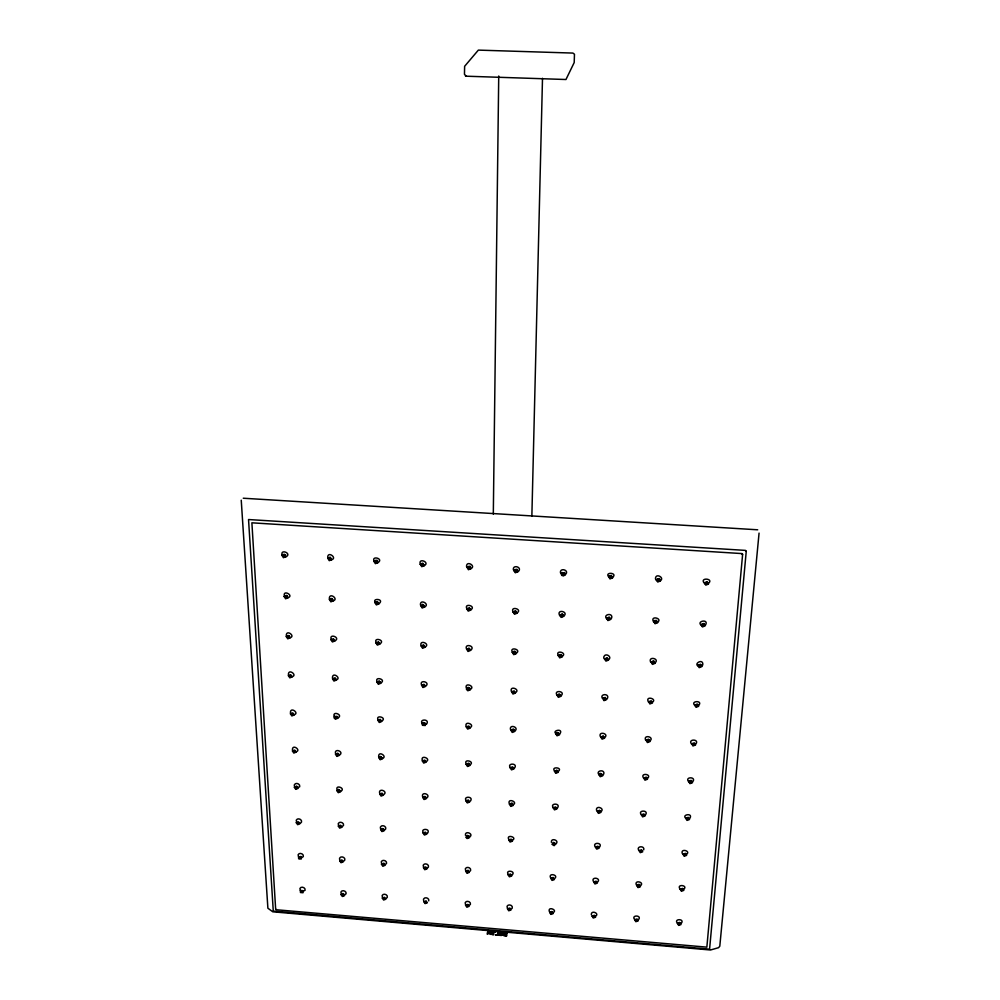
<?xml version="1.0" encoding="UTF-8"?>
<svg xmlns="http://www.w3.org/2000/svg" width="1000" height="1000" viewBox="0 0 1000 1000"><rect width="100%" height="100%" fill="white"/><g stroke="black" fill="none" stroke-linecap="round" stroke-linejoin="round"><path stroke-width="1.5" d="M488.05 933.363C495.812 937.075 487.225 926.525 487.262 934.225L488.05 933.3M493.312 514.113L498.725 76.013M489.225 931.162L491.125 934.562M491.725 931.8L495.662 931.8L491.8 931.4M495.675 931.737L494 932L493.512 934.775L492.837 934.65L493.325 931.938M494 932.062L495.6 932.138M497.95 931.938L498.612 932.062L497.95 931.938L497.475 934.712L495.3 934.938L498.062 935.175L498.612 932M499.3 932.463L502 932.288L499.375 932.062M502.537 934.188L503.575 932.8L507.1 932.738L503.85 932.763L502.562 933.913L503.75 935.475L506.575 935.913L503.475 935.413A2.312 1.55 1.2 0 1 502.537 934.188L502.612 933.737M506.362 933.075L505.975 935.45L503.625 934.925L503.35 933.675L506.362 933.075L503.688 933.375M503.488 934.737L503.263 934.388M505.975 935.45L503.625 934.862M742.625 554.263L706.85 947.15L276.087 909.737L275.725 909.013M531.862 516.087L542.5 78.3M421.2 646.038L422.587 648.275L425.012 647.25L423.638 645L421.2 646.038C418.587 638.787 431.675 644.137 424.55 647.312M275.675 909.463L251.887 522.812L742.038 553.587L742.588 554.362M517.913 571.675L516.538 569.312L513.975 570.413L515.337 572.775L517.913 571.675L517.137 571.962M565.138 574.738L564.688 572.888L561.725 572.688L561.638 575.325L563.5 575.938L565.138 574.738L564.225 575.013M241.238 500.175L267.887 908.225L272.787 911.8L710.5 950L718.562 947.675L719.8 946.188L759.062 533.1M555.7 843.962L554.138 845.662L551.95 844.262L553.513 842.562L555.7 843.962C560.312 840.75 550.75 837.075 551.388 842.312M377.512 560.363L376.688 561.275L375.6 560.438M742.25 554.5L742.275 553.663M595.438 847.075L596.663 849.087L599.062 848.225L597.837 846.213L595.438 847.075C591.487 842.038 603.237 842.237 599.55 847.113M422.362 604.325L423.825 605.438M641.388 814.8L642.6 816.862L645.062 815.962L643.85 813.9L641.388 814.8C637.112 809.875 649.362 809.837 645.45 814.912M470.425 566.375L469.562 567.3L468.488 566.45M517.288 569.412L516.4 570.325L515.325 569.487M598.162 847.6L597.375 848.4L596.337 847.7L597.125 846.9L598.938 847.475M564.425 572.463L563.525 573.387L562.45 572.537M506.575 935.913L507.1 932.738M428.75 900.863C429.55 898.05 424.775 896.538 423.55 899.075L423.537 900.35M501.262 932.638L501.1 933.637C496.287 933.975 501.95 932.975 500.863 935.013L498.762 935.238L501.463 935.475L502 932.288M637.8 885.888L638.325 886.85L639.487 886.475L639.225 885.612L636.825 885.475M492.837 934.712L493.325 932M659.525 578.625L658.575 579.55L657.525 578.7M704.137 623.513C700.75 624.388 703.875 627.8 703.812 624.562L702.288 623.987M611.675 618.013C613.288 612.288 602.425 614.312 606.712 618.913M607.638 698.025C609.2 693.263 599.763 693.675 602.275 698.263M603.787 774.038C605.262 768.85 595.075 770.575 599.075 774.788M643.7 849.912C645.175 845.588 636.3 845.837 638.575 850.075M702.75 665.05C703.8 657.387 691.538 664.513 699.688 666.65M298.55 856.65L298.663 858.787L301.25 859L301.137 856.862L298.55 856.65L298.1 854.75C299.275 852.125 304.037 853.763 303.325 856.562L301.562 857.862M518.663 571.2C522.288 566.9 512.375 564.263 513.375 569.825M300.363 890.438L300.475 892.525L303.025 892.738L302.925 890.662L300.363 890.438L299.9 888.487C301.075 885.925 305.763 887.525 305.075 890.263L302.6 891.55M426.675 723.988C430.213 718.637 418.038 718.85 422.6 723.962M565.763 574.25C569.475 569.938 559.525 567.3 560.462 572.875M427.638 833.1C431.012 828.125 419.35 828.25 423.713 833.037M470.475 801.038C474 795.95 462.1 796.062 466.488 800.987M514.612 768C518.288 762.8 506.15 762.9 510.55 767.962M557.487 807.938C561.188 802.862 549.163 802.9 553.45 807.887M705.375 625.25C709.712 618.25 694.825 621.163 701.988 625.85M511.725 908.725L512.263 908.025C513.162 905.175 508.3 903.7 507.062 906.225L507.362 908.15M695.788 744.1C699.9 738.8 687.275 738.763 691.55 744.062M597.8 881.95C601.337 877.8 590.913 876.45 593.337 881.363M692.75 781.725C696.787 776.562 684.362 776.5 688.575 781.688M689.788 818.425C693.75 812.225 679.963 814.725 686.625 818.9M638.6 919.613C642.288 914.912 630.638 914.8 634.65 919.525M681.325 923.275C685.113 918.587 673.4 918.438 677.362 923.188M285.637 554.825L283.675 555.112C281.312 557.375 287.062 556.888 283.775 554.487M515.588 651.675L513.737 651.338M562.913 614.412L561.175 614.487M561.487 654.875L559.637 654.538M609.688 617.562L607.938 617.638M469.325 763.45L467.7 763.487M514.025 729.412L512.375 729.463M654.087 661.35L652.362 661.413M512.537 803.337L510.925 803.375M700.788 664.613L699.05 664.675M649.013 739.488L647.325 739.538M691.488 780.55L689.812 780.588M639.587 884.475L637.987 884.5M470.737 650.188C476.15 645.9 463.713 642.887 466.625 649.188M425.725 686.188C430.962 682 418.762 679.075 421.675 685.2M339.75 754.963C344.3 751.688 334.438 747.825 335.425 753.3M563.638 616.188C569.338 611.8 556.638 608.65 559.45 615.163M300.512 823.15L301.537 822.038C302.275 819.2 297.425 817.513 296.238 820.212L296.688 822.212M610.388 619.338L611.05 618.9M383.812 794.587C388.375 791.4 378.638 787.575 379.538 792.95M608.35 659.812C612.788 657.25 605.812 652.325 603.938 656.525C602.212 658.863 608.275 662.075 607.2 658.8L605.938 658.812L605.837 660M560.837 695.975C566.6 691.038 552.663 689.425 557.263 695.537M514.763 731.012C519.7 727.688 509.6 723.625 510.375 729.312M426.737 797.987C431.362 794.812 421.613 790.962 422.45 796.35M384.65 830L385.725 828.9C386.55 826.012 381.637 824.375 380.412 827.062L380.425 828.388M343.775 861.1L344.825 860.025C345.575 857.212 340.775 855.6 339.575 858.213L339.6 859.513M654.75 663.062C660.55 658.838 647.975 655.625 650.588 662.05M606.375 699.262L607.025 698.85M559.487 734.362C565.112 727.237 548.713 730.837 557.837 734.65M701.413 666.325L702.087 665.9M604.45 737.725C609.963 733.713 597.812 730.625 600.4 736.737M469.688 836.938C474.325 833.85 464.688 830.037 465.45 835.312M427.362 868.1L428.45 867.013C429.288 864.15 424.425 862.6 423.2 865.2L423.562 867.163M386.262 898.363L387.312 897.312C388.075 894.525 383.325 892.987 382.125 895.525L382.512 897.438M698.225 705.913C704.5 699.75 688.388 700.7 695.6 706.038M649.663 741.1C655.263 737.1 643.075 733.975 645.6 740.113M602.562 775.212L603.2 774.825M469.487 871.625L470.6 870.537C471.475 867.663 466.575 866.125 465.337 868.725L465.675 870.688M647.212 778.662C653 774.038 639.362 772.288 643.7 778.225M600.725 811.787C605.662 808.65 595.837 804.675 596.438 810.138M511.838 875.163C517.087 870.837 504.175 869.275 508.5 874.737M554.4 878.725C559.5 875.113 548.088 872.225 550.562 877.788M686.263 854.6C691.7 850.938 680.025 847.875 682.35 853.637M640.212 885.913C645.475 882.325 634 879.35 636.35 884.963M595.487 916.312C600.2 913.413 590.8 909.638 591.337 914.725M683.462 889.525C689.087 885.275 675.962 883.5 680.062 889.087M285.775 556.938C292.875 553.425 279.225 548.225 282.425 555.612M468.013 687.475L466.45 689.362L467.85 690.763L470.288 689.775L469.8 688.062L468.013 687.475L469.387 688.125M423.475 722.575L422 723.637L422.5 725.3L425.25 725.512L425.238 723.15L423.475 722.575L424.5 723.225M377.525 562.9C385.175 558.55 369.65 554.75 374.725 562.175M561.862 616.575L562.7 615.625L561.587 614.837L560.988 616.263L562.775 616.487M423.787 565.9C431.188 562.463 417.512 557.05 420.438 564.562M470.337 568.925C477.25 566.312 465.938 559.7 466.562 566.788M378.5 604.05C386.287 598.45 368.888 597.55 376.763 603.9M424.175 607.137C430.9 604.587 419.762 598.162 420.45 605.05M334.613 641.012C341.6 637.75 328.363 632.638 331.35 639.725M470.112 610.225C477.875 606.087 462.5 602.163 467.337 609.513M379.45 644.15C386.887 640.075 371.812 636.362 376.725 643.438M611.575 578.088C620.188 572.475 602.038 571.163 609.775 577.95M516.312 613.35C524.188 609.237 508.775 605.225 513.525 612.625M659.212 581.188C666.475 578.65 655.2 571.825 655.475 579.025M380.387 683.25C387.713 679.3 372.863 675.612 377.688 682.55M467.312 835.537L465.825 837.237L467.15 838.512L469.462 837.65L469.012 836.087L467.312 835.537L468.612 835.788M707.125 584.3C716.712 578.3 697.05 576.65 705.3 584.15M515.5 653.675C523.263 649.688 508.075 645.725 512.75 652.962M337.55 718.1C344.35 715.037 331.512 710.062 334.375 716.85M656.513 622.812C664.712 618.787 649.2 614.538 653.7 622.075M561.362 656.888C569.225 652.925 554.012 648.888 558.612 656.162M469.688 689.712C476.85 686.625 463.787 681.388 466.45 688.438M381.287 721.363C388.525 717.537 373.875 713.9 378.638 720.675M514.712 692.975C521.962 689.912 508.9 684.613 511.475 691.7M426.075 724.388L424.475 724.675M469.487 727.962C476.538 724.975 463.675 719.812 466.287 726.712M425.613 761.9C432.475 758.988 419.812 753.962 422.463 760.675M340.363 791.45C346.962 788.587 334.5 783.75 337.25 790.25M651.312 702.862C659.262 699.1 644.212 694.938 648.575 702.15M469.288 765.263C476.613 761.612 462.113 757.862 466.65 764.587M513.188 768.65L514.012 768.388M341.712 826.812L343.525 825.462C344.3 822.588 339.425 820.938 338.225 823.625L338.638 825.625M557.337 772.062C565.2 767.175 548.413 765.888 555.662 771.9M694.262 744.775L695.125 744.5M512.463 805.1C519.4 802.337 506.9 797.262 509.338 803.888M426.275 833.713L427.05 833.462M384.7 864.825L386.525 863.512C387.325 860.675 382.488 859.087 381.287 861.7L381.662 863.662M511.75 840.675C518.962 837.275 504.837 833.525 509.162 840M344.312 895.05L346.087 893.787C346.812 891.012 342.1 889.45 340.913 892L341.312 893.913M468.537 905.713L470.4 904.438C471.25 901.6 466.425 900.113 465.2 902.638L465.525 904.562M552.425 912.913C559.138 910.425 547.188 905.5 549.412 911.75M287.475 596.25L285.95 595.55M423.438 564.163L421.9 563.438M332.663 599.3L331.15 598.6M289.575 636.263L288.075 635.575M469.8 608.538L468.888 608.575M611.388 576.337L609.85 575.612M379.075 642.525L378.188 642.55M516.038 611.65L514.675 611.35M424.212 645.675L422.875 645.375M707.013 582.537L706.05 582.575M335.7 678.462L334.825 678.487M469.588 648.85L468.25 648.55M380.012 681.663L378.7 681.375M656.35 621.112L654.837 620.388M424.575 684.887L423.263 684.6M337.225 716.575L334.5 716.375L334.038 717.837L335.45 719.2L337.762 718.238L337.225 716.575L336.3 716.6M607.288 658.462L606.375 658.5M559.763 694.663L558.425 694.362M338.587 753.737L337.312 753.45M605.325 697.962L603.987 697.663M297.488 786.65L296.225 786.363M558.425 733.088L556.962 732.412M697.237 704.6L696.312 704.638M603.413 736.45L602.513 736.475M425.625 796.8L424.363 796.513M557.112 770.562L556.237 770.588M601.538 773.988L600.1 773.325M383.537 828.85L382.287 828.575M301.163 856.513L300.35 856.525M599.712 810.6L598.837 810.612M384.363 863.475L383.537 863.487M554.6 842.788L553.337 842.513M688.188 817.613L687.3 817.625M468.425 870.5L467.6 870.512M553.387 877.6L552.537 877.613M552.2 911.6L551.362 911.6M679.775 922.537L678.925 922.537M330.7 559.95C338.7 558.75 327.262 550.013 327.725 557.788M287.125 597.975C295.613 596.038 281.788 588.538 284.613 596.638M332.275 601.025C340.15 599.888 328.913 591.312 329.35 598.913M289.225 637.925C296.925 636.838 285.825 628.475 286.325 635.862M291.288 676.875C298.863 675.85 287.95 667.638 288.425 674.862M335.312 680.062C342.962 679.062 332.088 670.8 332.463 678.037M293.288 714.875C300.763 713.9 290.012 705.837 290.462 712.887M295.238 751.938C302.6 751.012 292.038 743.088 292.45 749.987M381.4 758.575C388.888 757.7 378.4 749.675 378.625 756.625M297.15 788.1L299.7 786.7C300.462 783.8 295.538 782.062 294.35 784.837L294.387 786.2M243.263 498.225L757.688 529.8M330.65 558.288L329.55 557.45M377.675 602.475L376.6 601.663M380.5 719.938L379.625 719.55M381.4 757.163L380.375 756.413M339.562 790.1L338.55 789.362M343.55 893.825L342.725 893.475M607.725 619.487L608.663 619.675M466.175 76.2L565.962 79.513L574.2 62.55L574.475 54.237L572.913 53.075L478.35 50.113L464.625 66.3L464.462 74.3L466.262 76.237L465.462 76.013M549.9 912.25L550.825 912.75M466.812 727.262L467.8 727.812M331.887 640.312L332.912 640.875M600.913 737.288L601.888 737.837M512 692.262L513 692.825M559.987 615.763L561 616.337M515.363 571.812L513.775 570.612M562.425 574.875L560.85 573.675M657.4 581.038L655.837 579.825M281.938 555.363L283.438 557.7L285.837 556.613L284.337 554.275L281.938 555.363M284.15 596.512L285.625 598.787L287.987 597.737L286.525 595.45L284.15 596.512M286.3 636.6L287.75 638.825L290.1 637.812L288.637 635.575L286.3 636.6M288.4 675.688L289.837 677.862L292.15 676.875L290.712 674.7L288.4 675.688M290.438 713.8L291.863 715.938L294.15 714.975L292.725 712.85L290.438 713.8M292.438 750.987L293.837 753.075L296.1 752.15L294.7 750.062L292.438 750.987M294.387 787.275L295.763 789.312L298 788.413L296.613 786.375L294.387 787.275M296.288 822.688L297.65 824.675L299.85 823.812L298.488 821.825L296.288 822.688M488.4 932.925C490.913 934.625 489.288 929.975 488.4 932.987M327.812 558.337L329.288 560.675L331.712 559.587L330.25 557.25L327.812 558.337M329.438 599.562L330.887 601.85L333.288 600.788L331.838 598.5L329.438 599.562M331.012 639.725L332.45 641.963L334.812 640.938L333.387 638.7L331.012 639.725M332.55 678.888L333.963 681.062L336.312 680.075L334.9 677.887L332.55 678.888M335.525 754.312L336.9 756.388L339.188 755.462L337.812 753.388L335.525 754.312M336.95 790.65L338.312 792.688L340.575 791.787L339.212 789.75L336.95 790.65M338.35 826.125L339.688 828.112L341.925 827.25L340.575 825.25L338.35 826.125M339.712 860.75L341.037 862.7L343.237 861.862L341.912 859.912L339.712 860.75M341.037 894.562L342.35 896.475L344.525 895.662L343.225 893.75L341.037 894.562M373.95 561.337L375.4 563.675L377.863 562.587L376.413 560.237L373.95 561.337M374.975 602.625L376.4 604.925L378.837 603.862L377.413 601.575L374.975 602.625M375.975 642.875L377.388 645.113L379.787 644.087L378.387 641.85L375.975 642.875M376.962 682.1L378.35 684.275L380.725 683.288L379.325 681.1L376.962 682.1M377.912 720.337L379.275 722.475L381.625 721.525L380.25 719.388L377.912 720.337M378.837 757.65L380.188 759.737L382.512 758.812L381.15 756.725L378.837 757.65M379.75 794.05L381.087 796.087L383.375 795.188L382.038 793.15L379.75 794.05M380.625 829.562L381.95 831.562L384.212 830.7L382.887 828.7L380.625 829.562M381.488 864.25L382.8 866.2L385.037 865.362L383.725 863.4L381.488 864.25M382.337 898.112L383.625 900.025L385.838 899.212L384.55 897.3L382.337 898.112M285.15 596.8L285.825 597.913L286.988 597.438L286.6 596.438L285.15 596.8M287.3 636.888L287.95 637.975L289.1 637.525L288.725 636.55L287.3 636.888M289.375 675.975L290.025 677.038L291.163 676.6L290.788 675.638L289.375 675.975M420.35 564.338L421.775 566.688L424.275 565.6L422.85 563.237L420.35 564.338M291.413 714.087L292.05 715.125L293.175 714.7L292.8 713.763L291.413 714.087M293.4 751.263L294.025 752.275L295.138 751.875L294.775 750.962L293.4 751.263M420.788 605.712L422.188 608.013L424.65 606.95L423.25 604.65L420.788 605.712M295.338 787.55L295.95 788.538L297.05 788.138L296.688 787.25L295.338 787.55M421.613 685.325L422.975 687.513L425.375 686.525L424.012 684.338L421.613 685.325M297.225 822.962L297.838 823.925L298.913 823.55L298.562 822.675L297.225 822.962M422.388 761L423.725 763.088L426.062 762.163L424.738 760.075L422.388 761M422.762 797.463L424.087 799.5L426.4 798.6L425.087 796.562L422.762 797.463M299.062 857.537L299.675 858.487L300.738 858.112L300.387 857.262L299.062 857.537M300.863 891.3L301.462 892.237L302.525 891.875L302.175 891.05L300.863 891.3M423.137 833.037L424.438 835.025L426.725 834.163L425.425 832.163L423.137 833.037M423.5 867.763L424.775 869.712L427.038 868.875L425.763 866.912L423.5 867.763M423.85 901.675L425.112 903.587L427.35 902.775L426.087 900.85L423.85 901.675M328.837 558.638L329.5 559.775L330.688 559.288L330.312 558.263L328.837 558.638M330.45 599.85L331.1 600.962L332.275 600.5L331.9 599.5L330.45 599.85M332.013 640.013L332.663 641.1L333.825 640.65L333.45 639.675L332.013 640.013M333.537 679.163L334.175 680.225L335.325 679.788L334.963 678.838L333.537 679.163M467.025 567.362L468.425 569.725L470.95 568.625L469.562 566.263L467.025 567.362M335.025 717.35L335.662 718.388L336.788 717.962L336.438 717.025L335.025 717.35M336.488 754.587L337.1 755.6L338.225 755.188L337.875 754.287L336.488 754.587M466.85 608.825L468.225 611.125L470.725 610.062L469.35 607.762L466.85 608.825M466.675 649.212L468.038 651.45L470.5 650.425L469.137 648.188L466.675 649.212M337.9 790.925L338.512 791.912L339.625 791.525L339.275 790.625L337.9 790.925M466.337 726.95L467.663 729.087L470.075 728.138L468.75 725.987L466.337 726.95M339.288 826.388L339.888 827.362L340.988 826.975L340.637 826.112L339.288 826.388M466.175 764.375L467.488 766.475L469.862 765.537L468.55 763.45L466.175 764.375M466.025 800.888L467.312 802.938L469.663 802.038L468.363 799.987L466.025 800.888M340.637 861.012L341.238 861.963L342.312 861.587L341.975 860.75L340.637 861.012M341.95 894.825L342.55 895.763L343.612 895.4L343.275 894.575L341.95 894.825M465.725 871.287L466.987 873.25L469.275 872.412L468.013 870.45L465.725 871.287M465.575 905.25L466.825 907.163L469.087 906.35L467.837 904.438L465.575 905.25M374.975 561.625L375.625 562.775L376.838 562.288L376.463 561.263L374.975 561.625M375.988 602.925L376.637 604.038L377.825 603.562L377.463 602.562L375.988 602.925M376.975 643.162L377.612 644.25L378.787 643.8L378.438 642.812L376.975 643.162M377.95 682.375L378.575 683.45L379.738 683L379.375 682.05L377.95 682.375M378.888 720.625L379.5 721.663L380.65 721.237L380.3 720.312L378.888 720.625M379.8 757.925L380.412 758.938L381.55 758.525L381.2 757.625L379.8 757.925M513.175 611.95L514.538 614.25L517.062 613.188L515.712 610.875L513.175 611.95M512.413 652.412L513.75 654.663L516.237 653.625L514.9 651.375L512.413 652.412M380.7 794.312L381.3 795.312L382.425 794.912L382.075 794.025L380.7 794.312M511.65 691.838L512.975 694.038L515.438 693.05L514.125 690.85L511.65 691.838M510.925 730.288L512.225 732.425L514.663 731.475L513.362 729.325L510.925 730.288M381.575 829.837L382.163 830.812L383.275 830.425L382.938 829.55L381.575 829.837M382.425 864.513L383.013 865.462L384.1 865.088L383.775 864.237L382.425 864.513M510.213 767.775L511.5 769.862L513.9 768.938L512.612 766.838L510.213 767.775M509.513 804.338L510.788 806.388L513.162 805.487L511.887 803.438L509.513 804.338M508.825 840.013L510.087 842.025L512.438 841.15L511.175 839.15L508.825 840.013M383.25 898.375L383.837 899.3L384.913 898.95L384.588 898.112L383.25 898.375M508.162 874.85L509.412 876.812L511.725 875.962L510.487 874L508.162 874.85M507.512 908.85L508.75 910.775L511.037 909.95L509.812 908.037L507.512 908.85M421.388 564.637L422.025 565.788L423.25 565.3L422.887 564.263L421.388 564.637M421.8 606.013L422.425 607.125L423.638 606.663L423.288 605.65L421.8 606.013M422.2 646.325L422.825 647.412L424.012 646.963L423.675 645.975L422.2 646.325M422.6 685.612L423.212 686.675L424.387 686.237L424.05 685.288L422.6 685.612M422.975 723.913L423.587 724.963L424.75 724.538L424.412 723.6L422.975 723.913M746.25 551.287L709.575 949.175L273.275 911.1L248.538 519.538L745.462 550.388L746.25 551.287M423.35 761.275L423.95 762.3L425.1 761.888L424.775 760.975L423.35 761.275M559.775 615.087L561.1 617.4L563.675 616.325L562.337 614.025L559.775 615.087M558.4 655.625L559.712 657.875L562.238 656.85L560.925 654.587L558.4 655.625M423.725 797.725L424.312 798.725L425.45 798.325L425.125 797.438L423.725 797.725M557.062 695.125L558.35 697.325L560.85 696.338L559.562 694.125L557.062 695.125M555.75 733.637L557.038 735.788L559.5 734.825L558.212 732.675L555.75 733.637M424.075 833.3L424.663 834.275L425.788 833.888L425.462 833.025L424.075 833.3M424.425 868.025L425 868.975L426.112 868.612L425.788 867.763L424.425 868.025M554.475 771.175L555.737 773.288L558.175 772.35L556.912 770.25L554.475 771.175M553.237 807.8L554.487 809.862L556.888 808.962L555.638 806.9L553.237 807.8M424.762 901.938L425.337 902.862L426.438 902.513L426.112 901.675L424.762 901.938M550.837 878.413L552.062 880.387L554.4 879.538L553.175 877.575L550.837 878.413M549.675 912.463L550.887 914.388L553.2 913.575L552 911.65L549.675 912.463M468.062 567.663L468.688 568.812L469.925 568.325L469.588 567.288L468.062 567.663M467.863 609.113L468.488 610.237L469.712 609.763L469.375 608.763L467.863 609.113M467.675 649.5L468.288 650.6L469.5 650.138L469.162 649.163L467.675 649.5M467.5 688.863L468.1 689.925L469.288 689.488L468.963 688.525L467.5 688.863M467.325 727.237L467.912 728.275L469.087 727.85L468.762 726.912L467.325 727.237M608.688 576.55L610 578.925L612.638 577.812L611.312 575.45L608.688 576.55M467.15 764.65L467.738 765.675L468.9 765.263L468.575 764.35L467.15 764.65M606.65 618.25L607.95 620.562L610.55 619.487L609.237 617.175L606.65 618.25M604.65 658.863L605.95 661.112L608.5 660.088L607.212 657.825L604.65 658.863M466.975 801.162L467.562 802.163L468.713 801.762L468.387 800.875L466.975 801.162M602.725 698.425L603.987 700.638L606.525 699.638L605.25 697.438L602.725 698.425M600.825 737L602.087 739.15L604.587 738.2L603.325 736.038L600.825 737M466.812 836.787L467.388 837.763L468.525 837.375L468.212 836.5L466.812 836.787M466.65 871.562L467.225 872.513L468.338 872.15L468.025 871.287L466.65 871.562M598.987 774.613L600.237 776.712L602.7 775.788L601.45 773.675L598.987 774.613M597.2 811.287L598.425 813.35L600.85 812.45L599.625 810.387L597.2 811.287M466.5 905.512L467.062 906.45L468.162 906.087L467.863 905.25L466.5 905.512M593.737 882L594.938 883.975L597.3 883.138L596.1 881.162L593.737 882M592.062 916.1L593.25 918.025L595.588 917.212L594.4 915.288L592.062 916.1M515 570.712L515.625 571.862L516.875 571.375L516.55 570.337L515 570.712M514.2 612.238L514.8 613.362L516.038 612.888L515.725 611.888L514.2 612.238M513.413 652.7L514.012 653.8L515.237 653.337L514.913 652.35L513.413 652.7M512.65 692.125L513.237 693.2L514.45 692.763L514.125 691.8L512.65 692.125M511.9 730.562L512.487 731.612L513.675 731.188L513.362 730.25L511.9 730.562M656.462 579.65L657.75 582.025L660.425 580.925L659.125 578.538L656.462 579.65M511.175 768.05L511.75 769.075L512.925 768.662L512.625 767.75L511.175 768.05M653.787 621.425L655.062 623.737L657.688 622.675L656.413 620.35L653.787 621.425M651.175 662.113L652.438 664.375L655.037 663.337L653.775 661.075L651.175 662.113M510.462 804.613L511.037 805.612L512.2 805.212L511.9 804.325L510.462 804.613M648.637 701.75L649.887 703.962L652.45 702.962L651.2 700.75L648.637 701.75M646.162 740.387L647.4 742.55L649.925 741.587L648.688 739.425L646.162 740.387M509.775 840.288L510.337 841.263L511.488 840.888L511.188 840.013L509.775 840.288M643.75 778.062L644.963 780.163L647.463 779.237L646.237 777.125L643.75 778.062M509.1 875.113L509.663 876.075L510.788 875.7L510.487 874.85L509.1 875.113M508.438 909.112L508.988 910.05L510.112 909.688L509.812 908.85L508.438 909.112M639.1 850.638L640.288 852.65L642.725 851.787L641.525 849.762L639.1 850.638M636.85 885.612L638.038 887.588L640.438 886.737L639.25 884.775L636.85 885.612M634.663 919.762L635.837 921.688L638.2 920.875L637.038 918.938L634.663 919.762M562.225 573.775L562.825 574.925L564.1 574.438L563.787 573.4L562.225 573.775M559.412 655.913L560 657.013L561.237 656.562L560.925 655.575L559.412 655.913M558.05 695.413L558.638 696.488L559.85 696.05L559.55 695.088L558.05 695.413M556.737 733.913L557.312 734.963L558.513 734.538L558.212 733.6L556.737 733.913M555.45 771.462L556.013 772.487L557.2 772.075L556.912 771.15L555.45 771.462M704.513 582.762L705.788 585.138L708.487 584.038L707.212 581.663L704.513 582.762M701.2 624.612L702.45 626.938L705.113 625.875L703.863 623.55L701.2 624.612M554.2 808.075L554.75 809.087L555.925 808.688L555.638 807.788L554.2 808.075M697.962 665.375L699.2 667.65L701.825 666.612L700.588 664.35L697.962 665.375M694.812 705.088L696.038 707.3L698.625 706.312L697.4 704.1L694.812 705.088M691.737 743.8L692.95 745.962L695.512 745L694.3 742.825L691.737 743.8M552.975 843.812L553.525 844.788L554.675 844.412L554.388 843.525L552.975 843.812M688.75 781.525L689.95 783.637L692.475 782.712L691.275 780.588L688.75 781.525M685.837 818.325L687.013 820.387L689.513 819.488L688.325 817.425L685.837 818.325M551.775 878.688L552.325 879.638L553.462 879.275L553.175 878.413L551.775 878.688M550.6 912.738L551.15 913.662L552.275 913.312L551.987 912.475L550.6 912.738M682.987 854.212L684.163 856.237L686.612 855.362L685.45 853.337L682.987 854.212M680.212 889.237L681.363 891.213L683.8 890.375L682.638 888.4L680.212 889.237M677.5 923.438L678.637 925.362L681.038 924.55L679.9 922.613L677.5 923.438M609.725 576.85L610.312 578.013L611.6 577.513L611.3 576.475L609.725 576.85M607.675 618.538L608.25 619.663L609.513 619.2L609.225 618.188L607.675 618.538M603.713 698.713L604.288 699.788L605.525 699.35L605.225 698.388L603.713 698.713M601.812 737.288L602.375 738.337L603.6 737.913L603.312 736.963L601.812 737.288M599.963 774.887L600.513 775.913L601.725 775.5L601.438 774.587L599.963 774.887M598.15 811.562L598.7 812.575L599.888 812.175L599.612 811.275L598.15 811.562M594.675 882.275L595.212 883.238L596.362 882.862L596.087 882L594.675 882.275M592.987 916.363L593.525 917.3L594.663 916.95L594.388 916.112L592.987 916.363M657.5 579.95L658.075 581.112L659.375 580.612L659.087 579.575L657.5 579.95M654.812 621.725L655.375 622.85L656.663 622.375L656.375 621.362L654.812 621.725M652.188 662.4L652.75 663.5L654.013 663.05L653.737 662.062L652.188 662.4M649.638 702.038L650.188 703.112L651.438 702.675L651.162 701.712L649.638 702.038M647.15 740.675L647.7 741.725L648.938 741.3L648.65 740.362L647.15 740.675M644.725 778.337L645.263 779.362L646.488 778.95L646.213 778.037L644.725 778.337M642.362 815.075L642.9 816.075L644.1 815.688L643.825 814.788L642.362 815.075M640.05 850.913L640.575 851.9L641.762 851.513L641.5 850.638L640.05 850.913M635.6 920.025L636.112 920.962L637.275 920.6L637.013 919.762L635.6 920.025M705.562 583.062L706.125 584.225L707.438 583.737L707.163 582.688L705.562 583.062M698.975 665.675L699.525 666.775L700.812 666.325L700.537 665.325L698.975 665.675M695.812 705.387L696.363 706.462L697.625 706.025L697.362 705.05L695.812 705.387M692.738 744.075L693.275 745.138L694.525 744.712L694.25 743.763L692.738 744.075M689.725 781.812L690.263 782.837L691.488 782.425L691.225 781.5L689.725 781.812M686.8 818.6L687.325 819.6L688.538 819.212L688.288 818.312L686.8 818.6M683.938 854.488L684.463 855.475L685.662 855.088L685.4 854.212L683.938 854.488M681.15 889.513L681.663 890.475L682.85 890.1L682.6 889.25L681.15 889.513M678.425 923.7L678.938 924.638L680.113 924.275L679.85 923.438L678.425 923.7"/></g></svg>
